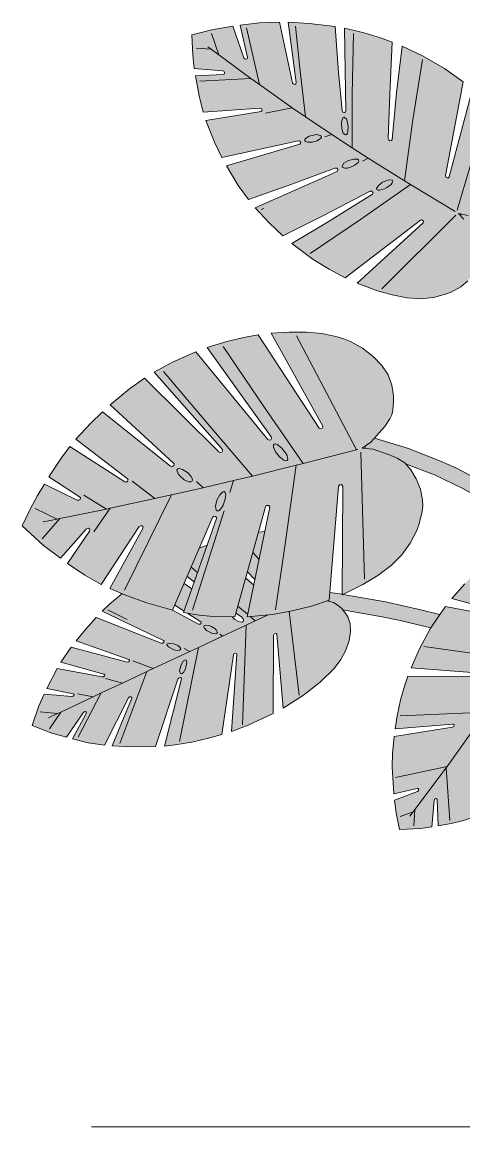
# Model space of a CAD drawing. Header units: metres. Extents: x 0 to 8.79, y -6.64 to 2.65.
# Drawn here: x -0.004 to 0.463, y 0 to 1.167 of the extents above; entities that cross this region are included whole.
import ezdxf

# ---------------------------------------------------------------- set-up
doc = ezdxf.new("R2010")
doc.units = ezdxf.units.M
for name, color, linetype, lineweight, true_color in [('VEG-HOJAS', 117, 'Continuous', 18, 0x2e5e38), ('VEG-NERVIOS', 115, 'Continuous', 9, 0x528c5c), ('VEG-TEXTO', 47, 'Continuous', 18, 0x464646)]:
    doc.layers.add(name, color=color, linetype=linetype, lineweight=lineweight, true_color=true_color)
doc.layers.add('VEG-RELLENO', color=253, linetype='Continuous', true_color=0x96c896)

# ---------------------------------------------------------------- blocks, each defined once
blk = doc.blocks.new('VEG_Monstera_ALZADO')
at = {"layer": 'VEG-RELLENO', "true_color": 0x63965c}
h = blk.add_hatch(color=83, dxfattribs=at)
h.dxf.hatch_style = 1
h.paths.add_polyline_path([(-0.4951, 1.1602), (-0.4777, 1.163), (-0.466, 1.1298), (-0.4652, 1.1286), (-0.4637, 1.1281), (-0.4625, 1.1287), (-0.4623, 1.13), (-0.4699, 1.1641), (-0.4494, 1.1666), (-0.4282, 1.1674), (-0.4147, 1.1033), (-0.4138, 1.1021), (-0.4123, 1.1016), (-0.4111, 1.1022), (-0.4109, 1.1034), (-0.4192, 1.1672), (-0.3971, 1.1658), (-0.3694, 1.1626), (-0.3659, 1.1143), (-0.3623, 1.0739), (-0.3613, 1.0722), (-0.3598, 1.0718), (-0.3586, 1.0725), (-0.3584, 1.0734), (-0.3595, 1.1609), (-0.339, 1.1561), (-0.3207, 1.1503), (-0.3093, 1.1461), (-0.3119, 1.0914), (-0.3134, 1.0443), (-0.3129, 1.0429), (-0.3116, 1.0421), (-0.3101, 1.0423), (-0.3094, 1.0433), (-0.3046, 1.0928), (-0.2989, 1.1419), (-0.2774, 1.1318), (-0.2539, 1.1182), (-0.2341, 1.1042), (-0.2531, 1.0052), (-0.2527, 1.0036), (-0.2513, 1.0028), (-0.2499, 1.003), (-0.2492, 1.0039), (-0.2243, 1.0964), (-0.2076, 1.0811), (-0.1968, 1.0695), (-0.1875, 1.0577), (-0.1804, 1.046), (-0.1777, 1.04), (-0.1754, 1.0339), (-0.1725, 1.0214), (-0.1714, 1.0095), (-0.1721, 0.9988), (-0.175, 0.9894), (-0.1801, 0.981), (-0.1832, 0.9772), (-0.1898, 0.9709), (-0.1967, 0.9664), (-0.2047, 0.9642), (-0.2132, 0.9634), (-0.229, 0.9632), (-0.2391, 0.9653), (-0.2334, 0.9591), (-0.231, 0.9557), (-0.2224, 0.9401), (-0.2192, 0.9322), (-0.2183, 0.9281), (-0.2184, 0.9201), (-0.2203, 0.9112), (-0.2238, 0.9022), (-0.2293, 0.8941), (-0.2369, 0.8877), (-0.247, 0.8822), (-0.2528, 0.8799), (-0.2655, 0.8765), (-0.279, 0.8751), (-0.2935, 0.8761), (-0.3093, 0.8791), (-0.3258, 0.8837), (-0.3463, 0.8915), (-0.2764, 0.9552), (-0.2761, 0.9569), (-0.2779, 0.9584), (-0.2795, 0.958), (-0.3588, 0.8972), (-0.3759, 0.9062), (-0.3927, 0.9166), (-0.4153, 0.9334), (-0.3757, 0.9572), (-0.3301, 0.9855), (-0.3295, 0.9873), (-0.3313, 0.9888), (-0.3327, 0.9887), (-0.382, 0.9629), (-0.4248, 0.9415), (-0.4393, 0.9553), (-0.454, 0.9712), (-0.3745, 1.0065), (-0.3672, 1.0099), (-0.3666, 1.0116), (-0.3676, 1.0129), (-0.3697, 1.0132), (-0.4152, 0.9962), (-0.4612, 0.98), (-0.4721, 0.9949), (-0.4844, 1.0154), (-0.4068, 1.0385), (-0.406, 1.0391), (-0.4058, 1.0404), (-0.4068, 1.0417), (-0.4086, 1.0421), (-0.4892, 1.0245), (-0.4969, 1.0406), (-0.5063, 1.0634), (-0.4478, 1.0729), (-0.4465, 1.0742), (-0.447, 1.0756), (-0.449, 1.0766), (-0.5091, 1.0721), (-0.5134, 1.0896), (-0.5172, 1.1106), (-0.4878, 1.1122), (-0.4866, 1.1128), (-0.4864, 1.1141), (-0.4873, 1.1154), (-0.4887, 1.1159), (-0.5184, 1.1183), (-0.52, 1.1325), (-0.5209, 1.1541)])
h.paths.add_polyline_path([(-0.3148, 0.9925), (-0.3104, 0.9958), (-0.3092, 0.9976), (-0.3087, 0.999), (-0.309, 1.0002), (-0.312, 1.0009), (-0.3143, 1.0005), (-0.3196, 0.9983), (-0.3239, 0.9949), (-0.3257, 0.9917), (-0.3254, 0.9906), (-0.3242, 0.9899), (-0.3224, 0.9898), (-0.3174, 0.9911)], flags=0)
h.paths.add_polyline_path([(-0.3541, 1.0138), (-0.3513, 1.0148), (-0.3466, 1.0176), (-0.3451, 1.0192), (-0.3445, 1.0205), (-0.3447, 1.0217), (-0.3476, 1.0228), (-0.3499, 1.0226), (-0.3555, 1.021), (-0.3602, 1.0182), (-0.3623, 1.0153), (-0.3621, 1.0142), (-0.361, 1.0134), (-0.3592, 1.0131)], flags=0)
h.paths.add_polyline_path([(-0.3965, 1.0404), (-0.3885, 1.0421), (-0.3849, 1.0445), (-0.3841, 1.0457), (-0.3842, 1.0468), (-0.3852, 1.0477), (-0.3891, 1.0485), (-0.3945, 1.0477), (-0.3992, 1.0456), (-0.4015, 1.0432), (-0.4014, 1.042), (-0.3988, 1.0406)], flags=0)
h.paths.add_polyline_path([(-0.3619, 1.0653), (-0.3629, 1.0608), (-0.3625, 1.0551), (-0.3609, 1.0502), (-0.3586, 1.0482), (-0.3575, 1.0485), (-0.356, 1.0517), (-0.3556, 1.0542), (-0.356, 1.0599), (-0.3577, 1.0648), (-0.3587, 1.0662), (-0.3599, 1.0668), (-0.361, 1.0665)], flags=0)
at = {"layer": 'VEG-RELLENO', "true_color": 0x8eb370}
h = blk.add_hatch(color=63, dxfattribs=at)
h.dxf.hatch_style = 1
h.paths.add_polyline_path([(-0.026, 0.4517), (-0.03, 0.4856), (-0.0381, 0.543), (-0.0428, 0.5704), (-0.0531, 0.6225), (-0.0588, 0.6473), (-0.0714, 0.6943), (-0.0853, 0.7378), (-0.1007, 0.7778), (-0.1089, 0.7965), (-0.1174, 0.8143), (-0.1264, 0.8312), (-0.1356, 0.8473), (-0.1452, 0.8625), (-0.1552, 0.8769), (-0.1655, 0.8904), (-0.1761, 0.903), (-0.187, 0.9147), (-0.1984, 0.9256), (-0.21, 0.9357), (-0.2269, 0.9482), (-0.2322, 0.9576), (-0.2373, 0.9632), (-0.2364, 0.9647), (-0.229, 0.9632), (-0.2206, 0.9633), (-0.2001, 0.9482), (-0.1874, 0.9373), (-0.1755, 0.9258), (-0.164, 0.9134), (-0.1529, 0.9002), (-0.1421, 0.8861), (-0.1318, 0.8712), (-0.1218, 0.8554), (-0.1123, 0.8388), (-0.1031, 0.8213), (-0.0943, 0.803), (-0.0779, 0.7641), (-0.0629, 0.7212), (-0.0494, 0.6753), (-0.0375, 0.6259), (-0.027, 0.5731), (-0.018, 0.5169), (-0.0141, 0.4875), (-0.0091, 0.4433), (-0.0081, 0.3709), (-0.0115, 0.3941), (-0.0155, 0.4143), (-0.0203, 0.4335)])
at = {"layer": 'VEG-RELLENO', "true_color": 0x669b5f}
h = blk.add_hatch(color=83, dxfattribs=at)
h.dxf.hatch_style = 1
h.paths.add_polyline_path([(-0.6894, 0.6574), (-0.6768, 0.6791), (-0.642, 0.6624), (-0.6404, 0.6622), (-0.6389, 0.6631), (-0.6385, 0.6646), (-0.6395, 0.6659), (-0.672, 0.6869), (-0.6591, 0.7066), (-0.65, 0.7188), (-0.5919, 0.6817), (-0.5902, 0.6814), (-0.5888, 0.6824), (-0.5884, 0.6839), (-0.5892, 0.6851), (-0.6434, 0.7266), (-0.628, 0.7431), (-0.6152, 0.7556), (-0.5434, 0.6982), (-0.5414, 0.6978), (-0.54, 0.6987), (-0.5397, 0.7003), (-0.5403, 0.7013), (-0.6071, 0.7631), (-0.5868, 0.78), (-0.5709, 0.7911), (-0.4923, 0.7132), (-0.491, 0.7126), (-0.4893, 0.713), (-0.4884, 0.7144), (-0.4887, 0.7159), (-0.5608, 0.7974), (-0.5415, 0.8079), (-0.5166, 0.819), (-0.4408, 0.7265), (-0.4393, 0.7257), (-0.4376, 0.7261), (-0.4367, 0.7275), (-0.4371, 0.729), (-0.5047, 0.8236), (-0.4841, 0.83), (-0.4647, 0.8345), (-0.451, 0.8369), (-0.3866, 0.7384), (-0.3849, 0.7375), (-0.3833, 0.7379), (-0.3824, 0.7393), (-0.3826, 0.7406), (-0.4373, 0.8386), (-0.4271, 0.8394), (-0.4092, 0.8399), (-0.3916, 0.8391), (-0.3751, 0.8368), (-0.3602, 0.8328), (-0.3534, 0.83), (-0.3468, 0.8266), (-0.3347, 0.8185), (-0.3244, 0.8093), (-0.3165, 0.7997), (-0.3136, 0.7948), (-0.3113, 0.7894), (-0.3086, 0.7781), (-0.308, 0.7724), (-0.308, 0.7617), (-0.3098, 0.7525), (-0.3142, 0.744), (-0.32, 0.7365), (-0.3318, 0.7235), (-0.341, 0.7171), (-0.3298, 0.716), (-0.313, 0.7104), (-0.304, 0.7068), (-0.2958, 0.7016), (-0.2895, 0.6943), (-0.2839, 0.6849), (-0.2814, 0.6796), (-0.2779, 0.6682), (-0.2771, 0.6623), (-0.277, 0.6564), (-0.279, 0.6438), (-0.2834, 0.6303), (-0.2901, 0.6168), (-0.299, 0.6044), (-0.3105, 0.5931), (-0.3245, 0.5826), (-0.3402, 0.573), (-0.3623, 0.5622), (-0.3615, 0.6767), (-0.3625, 0.6785), (-0.3651, 0.6783), (-0.366, 0.6767), (-0.3759, 0.5567), (-0.3946, 0.5504), (-0.415, 0.5452), (-0.4359, 0.5415), (-0.4626, 0.5391), (-0.4387, 0.6547), (-0.4397, 0.6567), (-0.4423, 0.6565), (-0.4432, 0.6552), (-0.4757, 0.5388), (-0.4796, 0.5387), (-0.502, 0.5397), (-0.5131, 0.5407), (-0.5298, 0.5434), (-0.495, 0.6428), (-0.4949, 0.6439), (-0.4959, 0.6451), (-0.4976, 0.6454), (-0.4993, 0.6439), (-0.5415, 0.5459), (-0.5685, 0.5536), (-0.5899, 0.5614), (-0.6075, 0.5688), (-0.5726, 0.6323), (-0.5723, 0.6337), (-0.5733, 0.635), (-0.575, 0.6352), (-0.5765, 0.6343), (-0.6169, 0.5733), (-0.6342, 0.5831), (-0.6523, 0.5954), (-0.629, 0.6294), (-0.6289, 0.6317), (-0.6304, 0.6325), (-0.6327, 0.6316), (-0.6598, 0.6009), (-0.6776, 0.6143), (-0.7003, 0.6351)])
h.paths.add_polyline_path([(-0.4879, 0.6569), (-0.4865, 0.66), (-0.4851, 0.6662), (-0.4851, 0.6687), (-0.4856, 0.6705), (-0.4867, 0.6713), (-0.4881, 0.6711), (-0.4897, 0.67), (-0.4914, 0.668), (-0.4944, 0.6622), (-0.4959, 0.6559), (-0.4954, 0.6517), (-0.4943, 0.6509), (-0.4929, 0.651), (-0.4913, 0.6522)], flags=0)
h.paths.add_polyline_path([(-0.4339, 0.716), (-0.4306, 0.7104), (-0.4283, 0.7079), (-0.4237, 0.7044), (-0.4218, 0.7038), (-0.4204, 0.7041), (-0.4197, 0.7052), (-0.4204, 0.7095), (-0.4238, 0.715), (-0.4284, 0.7197), (-0.4326, 0.7217), (-0.434, 0.7214), (-0.4347, 0.7203), (-0.4347, 0.7184)], flags=0)
h.paths.add_polyline_path([(-0.5365, 0.6921), (-0.5337, 0.6879), (-0.5289, 0.6839), (-0.524, 0.6817), (-0.5221, 0.6816), (-0.5208, 0.6821), (-0.5203, 0.6833), (-0.5217, 0.6871), (-0.5234, 0.6893), (-0.5282, 0.6933), (-0.5331, 0.6955), (-0.535, 0.6956), (-0.5362, 0.695), (-0.5368, 0.6938)], flags=0)
at = {"layer": 'VEG-RELLENO', "true_color": 0x8eb370}
h = blk.add_hatch(color=63, dxfattribs=at)
h.dxf.hatch_style = 1
h.paths.add_polyline_path([(-0.0397, 0.4163), (-0.0501, 0.4514), (-0.056, 0.4681), (-0.0651, 0.4903), (-0.064, 0.4945), (-0.0574, 0.4835), (-0.0503, 0.4694), (-0.0439, 0.4542), (-0.0383, 0.4378), (-0.0333, 0.4201), (-0.0291, 0.4013), (-0.0257, 0.3813), (-0.0236, 0.366), (-0.029, 0.366), (-0.0353, 0.398)])
h.paths.add_polyline_path([(-0.1093, 0.5676), (-0.1216, 0.5835), (-0.1321, 0.5956), (-0.1431, 0.6072), (-0.1545, 0.6183), (-0.1665, 0.6289), (-0.179, 0.639), (-0.192, 0.6486), (-0.2055, 0.6577), (-0.234, 0.6743), (-0.249, 0.6819), (-0.2646, 0.689), (-0.2951, 0.7008), (-0.2997, 0.7044), (-0.3085, 0.7088), (-0.3274, 0.7154), (-0.3319, 0.7164), (-0.3373, 0.7167), (-0.338, 0.7192), (-0.3318, 0.7235), (-0.3278, 0.7277), (-0.2922, 0.7168), (-0.2584, 0.7037), (-0.242, 0.6963), (-0.2115, 0.6801), (-0.1967, 0.671), (-0.1826, 0.6616), (-0.169, 0.6515), (-0.156, 0.641), (-0.1435, 0.6299), (-0.1315, 0.6183), (-0.1201, 0.6062), (-0.1092, 0.5936), (-0.099, 0.5807), (-0.0895, 0.5675), (-0.0994, 0.5694), (-0.1028, 0.5693)])
at = {"layer": 'VEG-RELLENO', "true_color": 0x5f9058}
h = blk.add_hatch(color=83, dxfattribs=at)
h.dxf.hatch_style = 1
h.paths.add_polyline_path([(-0.6825, 0.445), (-0.6771, 0.4571), (-0.6479, 0.4547), (-0.6465, 0.455), (-0.6455, 0.4559), (-0.6454, 0.457), (-0.6463, 0.4576), (-0.6742, 0.4634), (-0.6634, 0.4844), (-0.6156, 0.4755), (-0.6142, 0.4757), (-0.6131, 0.4766), (-0.613, 0.4777), (-0.6138, 0.4783), (-0.6594, 0.4911), (-0.6483, 0.5069), (-0.5894, 0.4911), (-0.588, 0.4913), (-0.587, 0.4922), (-0.5869, 0.4933), (-0.5876, 0.4939), (-0.6431, 0.5136), (-0.6333, 0.5256), (-0.6222, 0.5381), (-0.5533, 0.5112), (-0.5515, 0.5113), (-0.5504, 0.5122), (-0.5503, 0.5133), (-0.5509, 0.5139), (-0.6156, 0.5448), (-0.6083, 0.5519), (-0.5948, 0.5634), (-0.5685, 0.5536), (-0.5415, 0.5459), (-0.5135, 0.5309), (-0.5121, 0.5312), (-0.5111, 0.5321), (-0.5113, 0.5336), (-0.5252, 0.5425), (-0.502, 0.5397), (-0.4783, 0.5388), (-0.4735, 0.5349), (-0.4695, 0.5334), (-0.4679, 0.5334), (-0.4668, 0.5339), (-0.4663, 0.5348), (-0.4673, 0.5375), (-0.4704, 0.5405), (-0.4745, 0.5427), (-0.464, 0.5797), (-0.4556, 0.5723), (-0.4626, 0.5391), (-0.4359, 0.5415), (-0.415, 0.5452), (-0.3946, 0.5504), (-0.3778, 0.556), (-0.3712, 0.5541), (-0.3683, 0.5525), (-0.363, 0.548), (-0.3581, 0.5421), (-0.3561, 0.5388), (-0.3535, 0.5314), (-0.3532, 0.5233), (-0.3549, 0.514), (-0.3564, 0.509), (-0.3607, 0.4988), (-0.3669, 0.4889), (-0.3751, 0.4794), (-0.391, 0.4651), (-0.4095, 0.4518), (-0.4246, 0.4424), (-0.431, 0.5205), (-0.432, 0.5215), (-0.4341, 0.5209), (-0.4347, 0.5196), (-0.4349, 0.4368), (-0.4533, 0.4278), (-0.4789, 0.4179), (-0.4734, 0.4994), (-0.4744, 0.5005), (-0.4765, 0.4999), (-0.4771, 0.4988), (-0.4892, 0.4146), (-0.5033, 0.4106), (-0.5299, 0.4049), (-0.5499, 0.4024), (-0.532, 0.4733), (-0.532, 0.474), (-0.533, 0.4747), (-0.5344, 0.4744), (-0.5356, 0.4732), (-0.5592, 0.4018), (-0.584, 0.4015), (-0.605, 0.4025), (-0.5845, 0.4529), (-0.5845, 0.4539), (-0.5854, 0.4545), (-0.5868, 0.4543), (-0.5879, 0.4533), (-0.6131, 0.4032), (-0.6304, 0.4059), (-0.6469, 0.4099), (-0.6327, 0.437), (-0.6326, 0.4381), (-0.6335, 0.4388), (-0.6349, 0.4385), (-0.6359, 0.4376), (-0.6535, 0.4117), (-0.6688, 0.4161), (-0.6897, 0.4241)])
h.paths.add_polyline_path([(-0.5267, 0.4863), (-0.5261, 0.4906), (-0.5263, 0.4923), (-0.5269, 0.4933), (-0.5278, 0.4936), (-0.5301, 0.4921), (-0.5324, 0.4884), (-0.5338, 0.4838), (-0.5339, 0.4817), (-0.5331, 0.479), (-0.5322, 0.4787), (-0.5298, 0.4802)], flags=0)
h.paths.add_polyline_path([(-0.507, 0.526), (-0.5036, 0.5233), (-0.4992, 0.5214), (-0.4955, 0.5211), (-0.4945, 0.5216), (-0.494, 0.5225), (-0.4953, 0.5251), (-0.4968, 0.5265), (-0.5031, 0.5297), (-0.5051, 0.5301), (-0.5078, 0.5295), (-0.5082, 0.5286)], flags=0)
h.paths.add_polyline_path([(-0.5469, 0.5083), (-0.5442, 0.5059), (-0.5377, 0.5035), (-0.534, 0.5037), (-0.533, 0.5043), (-0.5327, 0.5052), (-0.5342, 0.5075), (-0.5358, 0.5087), (-0.5401, 0.5105), (-0.5423, 0.511), (-0.546, 0.5109), (-0.547, 0.5103), (-0.5473, 0.5094)], flags=0)
h.paths.add_polyline_path([(-0.5295, 0.5452), (-0.539, 0.5513), (-0.5291, 0.5741), (-0.5208, 0.5686)])
h.paths.add_polyline_path([(-0.5183, 0.5756), (-0.5258, 0.5816), (-0.5131, 0.6114), (-0.5047, 0.6146)])
h.paths.add_polyline_path([(-0.4543, 0.5783), (-0.4621, 0.5865), (-0.4504, 0.6285), (-0.4438, 0.6291)])
at = {"layer": 'VEG-RELLENO', "true_color": 0x73ac6b}
h = blk.add_hatch(color=73, dxfattribs=at)
h.dxf.hatch_style = 1
h.paths.add_polyline_path([(-0.3016, 0.3141), (-0.3057, 0.3355), (-0.3069, 0.3453), (-0.2826, 0.3545), (-0.2816, 0.3553), (-0.2812, 0.3565), (-0.2817, 0.3575), (-0.2828, 0.3577), (-0.3075, 0.3519), (-0.3094, 0.3804), (-0.309, 0.3944), (-0.3072, 0.4126), (-0.2454, 0.4223), (-0.2441, 0.4231), (-0.2437, 0.4244), (-0.2442, 0.4254), (-0.2451, 0.4256), (-0.3061, 0.4207), (-0.3039, 0.4345), (-0.3004, 0.4511), (-0.2959, 0.4669), (-0.2926, 0.4763), (-0.2121, 0.4759), (-0.211, 0.4763), (-0.2102, 0.4774), (-0.2103, 0.4786), (-0.2112, 0.4792), (-0.2892, 0.4851), (-0.2803, 0.5052), (-0.269, 0.5262), (-0.2605, 0.5394), (-0.253, 0.5498), (-0.1724, 0.5345), (-0.1711, 0.5349), (-0.1703, 0.536), (-0.1705, 0.5372), (-0.1712, 0.5378), (-0.2464, 0.5582), (-0.2325, 0.574), (-0.2226, 0.5836), (-0.2124, 0.5922), (-0.2023, 0.5993), (-0.1973, 0.6021), (-0.1923, 0.6044), (-0.182, 0.6077), (-0.1718, 0.6094), (-0.1625, 0.6095), (-0.1545, 0.608), (-0.1475, 0.6045), (-0.1414, 0.5995), (-0.1348, 0.5911), (-0.1325, 0.5848), (-0.1319, 0.5777), (-0.1325, 0.5608), (-0.1348, 0.5524), (-0.1264, 0.559), (-0.113, 0.566), (-0.1062, 0.5686), (-0.1028, 0.5693), (-0.096, 0.569), (-0.0886, 0.5672), (-0.0812, 0.564), (-0.0746, 0.5591), (-0.0695, 0.5525), (-0.0653, 0.5438), (-0.0636, 0.5389), (-0.0612, 0.5281), (-0.0605, 0.5166), (-0.0619, 0.5043), (-0.0649, 0.491), (-0.0694, 0.4773), (-0.0761, 0.461), (-0.1273, 0.5211), (-0.1287, 0.5215), (-0.13, 0.52), (-0.1298, 0.5186), (-0.0812, 0.4506), (-0.0897, 0.4354), (-0.1039, 0.4145), (-0.1145, 0.4015), (-0.1263, 0.3887), (-0.1373, 0.3781), (-0.1706, 0.4523), (-0.1721, 0.4529), (-0.1732, 0.4521), (-0.1735, 0.4503), (-0.1448, 0.3716), (-0.1526, 0.3652), (-0.1667, 0.3552), (-0.182, 0.3461), (-0.2016, 0.3363), (-0.2142, 0.3959), (-0.2146, 0.3967), (-0.2157, 0.3969), (-0.2168, 0.3961), (-0.2172, 0.3948), (-0.2092, 0.3329), (-0.2203, 0.3283), (-0.234, 0.3238), (-0.2471, 0.3206), (-0.2606, 0.3181), (-0.2618, 0.3458), (-0.2623, 0.3468), (-0.2634, 0.347), (-0.2645, 0.3462), (-0.2649, 0.345), (-0.2673, 0.317), (-0.2794, 0.3153)])
at = {"layer": 'VEG-RELLENO', "true_color": 0x8eb370}
h = blk.add_hatch(color=63, dxfattribs=at)
h.dxf.hatch_style = 1
h.paths.add_polyline_path([(-0.0512, 0.3889), (-0.0633, 0.408), (-0.0703, 0.4171), (-0.0778, 0.4259), (-0.0887, 0.4371), (-0.0812, 0.4506), (-0.0842, 0.4548), (-0.0745, 0.4457), (-0.058, 0.4273), (-0.0505, 0.4175), (-0.0434, 0.407), (-0.0335, 0.3895), (-0.029, 0.366), (-0.0405, 0.366), (-0.0461, 0.379)])
h.paths.add_polyline_path([(-0.2829, 0.531), (-0.3197, 0.5391), (-0.3616, 0.5465), (-0.3683, 0.5525), (-0.3712, 0.5541), (-0.3778, 0.556), (-0.3759, 0.5567), (-0.3751, 0.5647), (-0.3623, 0.5628), (-0.3623, 0.5622), (-0.3612, 0.5627), (-0.3565, 0.562), (-0.3165, 0.5548), (-0.2791, 0.5465), (-0.2591, 0.5413), (-0.2683, 0.5272)])
at = {"layer": 'VEG-HOJAS'}
for points in [[(-0.229, 0.9632), (-0.2391, 0.9653), (-0.2334, 0.9591)], [(-0.2293, 0.8941), (-0.2369, 0.8877), (-0.247, 0.8822), (-0.2528, 0.8799), (-0.2655, 0.8765), (-0.279, 0.8751), (-0.2935, 0.8761), (-0.3093, 0.8791), (-0.3258, 0.8837), (-0.3463, 0.8915), (-0.2764, 0.9552), (-0.2761, 0.9569), (-0.2779, 0.9584), (-0.2795, 0.958), (-0.3588, 0.8972), (-0.3759, 0.9062), (-0.3927, 0.9166), (-0.4153, 0.9334), (-0.3757, 0.9572), (-0.3301, 0.9855), (-0.3295, 0.9873), (-0.3313, 0.9888), (-0.3327, 0.9887), (-0.382, 0.9629), (-0.4248, 0.9415), (-0.4393, 0.9553), (-0.454, 0.9712), (-0.3745, 1.0065), (-0.3672, 1.0099), (-0.3666, 1.0116), (-0.3676, 1.0129), (-0.3697, 1.0132), (-0.4152, 0.9962), (-0.4612, 0.98), (-0.4721, 0.9949), (-0.4844, 1.0154), (-0.4068, 1.0385), (-0.406, 1.0391), (-0.4058, 1.0404), (-0.4068, 1.0417), (-0.4086, 1.0421), (-0.4892, 1.0245), (-0.4969, 1.0406), (-0.5063, 1.0634), (-0.4478, 1.0729), (-0.4465, 1.0742), (-0.447, 1.0756), (-0.449, 1.0766), (-0.5091, 1.0721), (-0.5134, 1.0896), (-0.5172, 1.1106), (-0.4878, 1.1122), (-0.4866, 1.1128), (-0.4864, 1.1141), (-0.4873, 1.1154), (-0.4887, 1.1159), (-0.5184, 1.1183), (-0.52, 1.1325), (-0.5209, 1.1541), (-0.4998, 1.1593), (-0.4777, 1.163), (-0.466, 1.1298), (-0.4652, 1.1286), (-0.4637, 1.1281), (-0.4625, 1.1287), (-0.4623, 1.13), (-0.4699, 1.1641), (-0.4494, 1.1666), (-0.4282, 1.1674), (-0.4147, 1.1033), (-0.4138, 1.1021), (-0.4123, 1.1016), (-0.4111, 1.1022), (-0.4109, 1.1034), (-0.4192, 1.1672), (-0.3971, 1.1658), (-0.3694, 1.1626), (-0.3659, 1.1143), (-0.3623, 1.0739), (-0.3613, 1.0722), (-0.3598, 1.0718), (-0.3586, 1.0725), (-0.3584, 1.0734), (-0.3595, 1.1609), (-0.339, 1.1561), (-0.3207, 1.1503), (-0.3093, 1.1461), (-0.3119, 1.0914), (-0.3134, 1.0443), (-0.3129, 1.0429), (-0.3116, 1.0421), (-0.3101, 1.0423), (-0.3094, 1.0433), (-0.3046, 1.0928), (-0.2989, 1.1419), (-0.2774, 1.1318), (-0.2539, 1.1182), (-0.2341, 1.1042), (-0.2531, 1.0052), (-0.2527, 1.0036), (-0.2513, 1.0028), (-0.2499, 1.003), (-0.2492, 1.0039), (-0.2243, 1.0964)], [(-0.2373, 0.9632), (-0.2364, 0.9647)], [(-0.3278, 0.7277), (-0.2919, 0.7167), (-0.2581, 0.7036), (-0.242, 0.6963), (-0.2264, 0.6884), (-0.2113, 0.68), (-0.1967, 0.671), (-0.1826, 0.6616), (-0.169, 0.6515), (-0.156, 0.641), (-0.1435, 0.6299), (-0.1315, 0.6183), (-0.1201, 0.6062), (-0.1092, 0.5936), (-0.099, 0.5807), (-0.0895, 0.5675)], [(-0.3373, 0.7167), (-0.338, 0.7192)], [(-0.1093, 0.5676), (-0.1216, 0.5835), (-0.1321, 0.5956), (-0.1431, 0.6072), (-0.1545, 0.6183), (-0.1665, 0.6289), (-0.179, 0.639), (-0.192, 0.6486), (-0.2195, 0.6662), (-0.234, 0.6743), (-0.2646, 0.689), (-0.2951, 0.7008)], [(-0.4504, 0.6285), (-0.4438, 0.6291)], [(-0.5131, 0.6114), (-0.5047, 0.6146)], [(-0.2112, 0.4792), (-0.2892, 0.4851), (-0.2803, 0.5052), (-0.269, 0.5262), (-0.2605, 0.5394), (-0.253, 0.5498), (-0.1724, 0.5345)], [(-0.1712, 0.5378), (-0.2464, 0.5582), (-0.2325, 0.574)], [(-0.2203, 0.3283), (-0.234, 0.3238), (-0.2471, 0.3206), (-0.2606, 0.3181), (-0.2618, 0.3458), (-0.2623, 0.3468), (-0.2634, 0.347), (-0.2645, 0.3462), (-0.2649, 0.345), (-0.2673, 0.317), (-0.2794, 0.3153), (-0.3016, 0.3141), (-0.3023, 0.3178), (-0.3051, 0.3317), (-0.3069, 0.3453), (-0.2826, 0.3545), (-0.2816, 0.3553), (-0.2812, 0.3565), (-0.2817, 0.3575), (-0.2828, 0.3577), (-0.3075, 0.3519), (-0.3094, 0.3804), (-0.309, 0.3944), (-0.3072, 0.4126), (-0.2454, 0.4223), (-0.2441, 0.4231), (-0.2437, 0.4244), (-0.2442, 0.4254), (-0.2451, 0.4256), (-0.3061, 0.4207), (-0.3039, 0.4345), (-0.3004, 0.4511), (-0.2959, 0.4669), (-0.2926, 0.4763), (-0.2121, 0.4759)], [(-0.4543, 0.5783), (-0.4621, 0.5865)], [(-0.5291, 0.5741), (-0.5208, 0.5686)], [(-0.5183, 0.5756), (-0.5258, 0.5816)], [(-0.464, 0.5797), (-0.4556, 0.5723)], [(-0.3778, 0.556), (-0.3712, 0.5541), (-0.3683, 0.5525), (-0.363, 0.548), (-0.3581, 0.5421), (-0.3561, 0.5388), (-0.3535, 0.5314), (-0.3532, 0.5233), (-0.3549, 0.514), (-0.3583, 0.5039), (-0.3636, 0.4938), (-0.3707, 0.4842), (-0.3853, 0.4698), (-0.4031, 0.4561), (-0.4246, 0.4424), (-0.431, 0.5205), (-0.432, 0.5215), (-0.4341, 0.5209), (-0.4347, 0.5196), (-0.4349, 0.4368), (-0.4613, 0.4244), (-0.4789, 0.4179), (-0.4734, 0.4994), (-0.4739, 0.5003), (-0.4751, 0.5005), (-0.4765, 0.4999), (-0.4771, 0.4988), (-0.4892, 0.4146), (-0.5033, 0.4106), (-0.521, 0.4065), (-0.5387, 0.4036), (-0.5499, 0.4024), (-0.532, 0.4733), (-0.532, 0.474), (-0.533, 0.4747), (-0.5344, 0.4744), (-0.5356, 0.4732), (-0.5592, 0.4018), (-0.584, 0.4015), (-0.605, 0.4025), (-0.5845, 0.4529), (-0.5845, 0.4539), (-0.5854, 0.4545), (-0.5868, 0.4543), (-0.5879, 0.4533), (-0.6131, 0.4032), (-0.6304, 0.4059), (-0.6469, 0.4099), (-0.6327, 0.437), (-0.6326, 0.4381), (-0.6335, 0.4388), (-0.6349, 0.4385), (-0.6359, 0.4376), (-0.6535, 0.4117), (-0.6688, 0.4161), (-0.6897, 0.4241), (-0.6825, 0.445), (-0.6771, 0.4571), (-0.6479, 0.4547), (-0.6465, 0.455), (-0.6455, 0.4559), (-0.6454, 0.457), (-0.6463, 0.4576), (-0.6742, 0.4634), (-0.6634, 0.4844), (-0.6156, 0.4755), (-0.6142, 0.4757), (-0.6131, 0.4766), (-0.613, 0.4777), (-0.6138, 0.4783), (-0.6594, 0.4911), (-0.6483, 0.5069), (-0.5894, 0.4911), (-0.588, 0.4913), (-0.587, 0.4922), (-0.5869, 0.4933), (-0.5876, 0.4939), (-0.6431, 0.5136), (-0.6333, 0.5256), (-0.6222, 0.5381), (-0.5533, 0.5112), (-0.5515, 0.5113), (-0.5504, 0.5122), (-0.5503, 0.5133), (-0.5509, 0.5139), (-0.6156, 0.5448), (-0.6083, 0.5519), (-0.5948, 0.5634)], [(-0.3751, 0.5647), (-0.3623, 0.5628)], [(-0.3612, 0.5627), (-0.3165, 0.5548), (-0.2791, 0.5465), (-0.2591, 0.5413)], [(-0.5292, 0.545), (-0.539, 0.5513)], [(-0.5415, 0.5459), (-0.514, 0.5311), (-0.5121, 0.5312), (-0.5111, 0.5321), (-0.5113, 0.5336), (-0.5252, 0.5425)], [(-0.4783, 0.5388), (-0.4755, 0.5361), (-0.4715, 0.5339), (-0.4679, 0.5334), (-0.4668, 0.5339), (-0.4665, 0.536), (-0.4686, 0.539), (-0.4745, 0.5427)], [(-0.2683, 0.5272), (-0.301, 0.5352), (-0.3197, 0.5391), (-0.3616, 0.5465)]]:
    blk.add_lwpolyline(points, dxfattribs=at)
for points in [[(-0.361, 1.0665), (-0.3626, 1.0633), (-0.3629, 1.0608), (-0.3625, 1.0551), (-0.3609, 1.0502), (-0.3586, 1.0482), (-0.3575, 1.0485), (-0.3566, 1.0497), (-0.356, 1.0517), (-0.3557, 1.057), (-0.3567, 1.0626), (-0.3577, 1.0648), (-0.3599, 1.0668)], [(-0.3988, 1.0406), (-0.3938, 1.0406), (-0.3885, 1.0421), (-0.3849, 1.0445), (-0.3841, 1.0457), (-0.3842, 1.0468), (-0.3852, 1.0477), (-0.3891, 1.0485), (-0.3971, 1.0468), (-0.4008, 1.0444), (-0.4015, 1.0432), (-0.4014, 1.042), (-0.4005, 1.0412)], [(-0.3568, 1.0132), (-0.3541, 1.0138), (-0.3487, 1.0162), (-0.3451, 1.0192), (-0.3445, 1.0205), (-0.3447, 1.0217), (-0.3457, 1.0224), (-0.3499, 1.0226), (-0.3555, 1.021), (-0.3602, 1.0182), (-0.3623, 1.0153), (-0.3621, 1.0142), (-0.3592, 1.0131)], [(-0.3174, 0.9911), (-0.3148, 0.9925), (-0.3104, 0.9958), (-0.3092, 0.9976), (-0.3087, 0.999), (-0.309, 1.0002), (-0.312, 1.0009), (-0.3143, 1.0005), (-0.3196, 0.9983), (-0.3239, 0.9949), (-0.3257, 0.9917), (-0.3254, 0.9906), (-0.3242, 0.9899), (-0.3224, 0.9898)], [(-0.6917, 0.6529), (-0.684, 0.6673), (-0.6768, 0.6791), (-0.642, 0.6624), (-0.6404, 0.6622), (-0.6389, 0.6631), (-0.6385, 0.6646), (-0.6395, 0.6659), (-0.672, 0.6869), (-0.6591, 0.7066), (-0.65, 0.7188), (-0.5919, 0.6817), (-0.5902, 0.6814), (-0.5888, 0.6824), (-0.5884, 0.6839), (-0.5892, 0.6851), (-0.6434, 0.7266), (-0.628, 0.7431), (-0.6152, 0.7556), (-0.5434, 0.6982), (-0.5414, 0.6978), (-0.54, 0.6987), (-0.5397, 0.7003), (-0.5403, 0.7013), (-0.6071, 0.7631), (-0.5868, 0.78), (-0.5709, 0.7911), (-0.4923, 0.7132), (-0.491, 0.7126), (-0.4893, 0.713), (-0.4884, 0.7144), (-0.4887, 0.7159), (-0.5608, 0.7974), (-0.5415, 0.8079), (-0.5166, 0.819), (-0.4408, 0.7265), (-0.4393, 0.7257), (-0.4376, 0.7261), (-0.4367, 0.7275), (-0.4371, 0.729), (-0.5047, 0.8236), (-0.4841, 0.83), (-0.4647, 0.8345), (-0.451, 0.8369), (-0.3866, 0.7384), (-0.3849, 0.7375), (-0.3833, 0.7379), (-0.3824, 0.7393), (-0.3826, 0.7406), (-0.4373, 0.8386), (-0.4181, 0.8398), (-0.4003, 0.8397), (-0.3832, 0.8382), (-0.3674, 0.835), (-0.3602, 0.8328), (-0.3534, 0.83), (-0.3406, 0.8228), (-0.3293, 0.814), (-0.3201, 0.8045), (-0.3136, 0.7948), (-0.3097, 0.7838), (-0.308, 0.7724), (-0.3078, 0.7669), (-0.3086, 0.7569), (-0.3098, 0.7525), (-0.3117, 0.7481), (-0.317, 0.7401), (-0.3318, 0.7235), (-0.341, 0.7171), (-0.3298, 0.716), (-0.313, 0.7104), (-0.304, 0.7068), (-0.2958, 0.7016), (-0.2895, 0.6943), (-0.2839, 0.6849), (-0.2794, 0.674), (-0.2771, 0.6623), (-0.277, 0.6564), (-0.2777, 0.6503), (-0.2809, 0.6371), (-0.2834, 0.6303), (-0.2901, 0.6168), (-0.299, 0.6044), (-0.3105, 0.5931), (-0.3245, 0.5826), (-0.3402, 0.573), (-0.3623, 0.5622), (-0.3615, 0.6767), (-0.3625, 0.6785), (-0.3651, 0.6783), (-0.366, 0.6767), (-0.3759, 0.5567), (-0.3946, 0.5504), (-0.415, 0.5452), (-0.4359, 0.5415), (-0.4626, 0.5391), (-0.4387, 0.6547), (-0.4397, 0.6567), (-0.4423, 0.6565), (-0.4432, 0.6552), (-0.4757, 0.5388), (-0.502, 0.5397), (-0.5131, 0.5407), (-0.5298, 0.5434), (-0.495, 0.6428), (-0.4949, 0.6439), (-0.4959, 0.6451), (-0.4976, 0.6454), (-0.4993, 0.6439), (-0.5415, 0.5459), (-0.5685, 0.5536), (-0.5899, 0.5614), (-0.6075, 0.5688), (-0.5726, 0.6323), (-0.5723, 0.6337), (-0.5733, 0.635), (-0.575, 0.6352), (-0.5765, 0.6343), (-0.6169, 0.5733), (-0.6342, 0.5831), (-0.6523, 0.5954), (-0.629, 0.6294), (-0.6289, 0.6317), (-0.6304, 0.6325), (-0.6327, 0.6316), (-0.6598, 0.6009), (-0.6776, 0.6143), (-0.7003, 0.6351)], [(-0.4347, 0.7184), (-0.4325, 0.7132), (-0.4283, 0.7079), (-0.4237, 0.7044), (-0.4218, 0.7038), (-0.4204, 0.7041), (-0.4197, 0.7052), (-0.4204, 0.7095), (-0.4219, 0.7123), (-0.4261, 0.7176), (-0.4307, 0.7211), (-0.4326, 0.7217), (-0.434, 0.7214), (-0.4347, 0.7203)], [(-0.5368, 0.6938), (-0.5354, 0.6901), (-0.5337, 0.6879), (-0.5289, 0.6839), (-0.524, 0.6817), (-0.5221, 0.6816), (-0.5208, 0.6821), (-0.5203, 0.6833), (-0.5206, 0.685), (-0.5217, 0.6871), (-0.5257, 0.6914), (-0.5307, 0.6947), (-0.5331, 0.6955), (-0.535, 0.6956), (-0.5362, 0.695)], [(-0.4896, 0.6542), (-0.4879, 0.6569), (-0.4856, 0.6632), (-0.4851, 0.6687), (-0.4856, 0.6705), (-0.4867, 0.6713), (-0.4881, 0.6711), (-0.4914, 0.668), (-0.4944, 0.6622), (-0.4959, 0.6559), (-0.4954, 0.6517), (-0.4943, 0.6509), (-0.4929, 0.651), (-0.4913, 0.6522)], [(-0.508, 0.5274), (-0.5055, 0.5246), (-0.4992, 0.5214), (-0.4955, 0.5211), (-0.4945, 0.5216), (-0.494, 0.5225), (-0.4953, 0.5251), (-0.4968, 0.5265), (-0.5009, 0.529), (-0.5031, 0.5297), (-0.5067, 0.53), (-0.5078, 0.5295), (-0.5082, 0.5286)], [(-0.5473, 0.5094), (-0.5458, 0.5071), (-0.5399, 0.504), (-0.5356, 0.5034), (-0.534, 0.5037), (-0.533, 0.5043), (-0.5327, 0.5052), (-0.5342, 0.5075), (-0.5358, 0.5087), (-0.5401, 0.5105), (-0.5444, 0.5112), (-0.546, 0.5109), (-0.547, 0.5103)], [(-0.5276, 0.484), (-0.5261, 0.4906), (-0.5269, 0.4933), (-0.5278, 0.4936), (-0.5301, 0.4921), (-0.5324, 0.4884), (-0.5338, 0.4838), (-0.5339, 0.4817), (-0.5331, 0.479), (-0.5322, 0.4787), (-0.5311, 0.4791), (-0.5298, 0.4802)]]:
    blk.add_lwpolyline(points, close=True, dxfattribs=at)
at = {"layer": 'VEG-NERVIOS'}
for points in [[(-0.4495, 1.1013), (-0.4632, 1.1612)], [(-0.4009, 1.0674), (-0.4066, 1.1154), (-0.4114, 1.1632)], [(-0.4925, 1.1327), (-0.5001, 1.1552)], [(-0.3516, 1.0345), (-0.3515, 1.0911), (-0.3501, 1.1554)], [(-0.5006, 1.1387), (-0.5165, 1.1398)], [(-0.5006, 1.1387), (-0.5042, 1.1414)], [(-0.4925, 1.1327), (-0.5006, 1.1387)], [(-0.4587, 1.1079), (-0.4925, 1.1327)], [(-0.2964, 0.9996), (-0.2874, 1.064), (-0.2772, 1.1279)], [(-0.4587, 1.1079), (-0.5124, 1.1051)], [(-0.4495, 1.1013), (-0.4587, 1.1079)], [(-0.4148, 1.0769), (-0.4495, 1.1013)], [(-0.4148, 1.0769), (-0.4432, 1.0712)], [(-0.4009, 1.0674), (-0.4148, 1.0769)], [(-0.2406, 0.9688), (-0.2086, 1.0773)], [(-0.373, 1.0486), (-0.4009, 1.0674)], [(-0.373, 1.0486), (-0.3803, 1.0461)], [(-0.3516, 1.0345), (-0.373, 1.0486)], [(-0.3345, 1.0235), (-0.3516, 1.0345)], [(-0.3345, 1.0235), (-0.3405, 1.0205)], [(-0.2964, 0.9996), (-0.3345, 1.0235)], [(-0.29, 0.9957), (-0.3426, 0.9589), (-0.3959, 0.9229)], [(-0.29, 0.9957), (-0.2964, 0.9996)], [(-0.2427, 0.9674), (-0.29, 0.9957)], [(-0.4449, 0.9706), (-0.4477, 0.9693)], [(-0.2421, 0.9635), (-0.3201, 0.8856)], [(-0.347, 0.7155), (-0.4104, 0.8358)], [(-0.4035, 0.7009), (-0.4436, 0.759), (-0.488, 0.8246)], [(-0.4567, 0.6877), (-0.5042, 0.7428), (-0.5509, 0.7982)], [(-0.347, 0.7155), (-0.4035, 0.7009)], [(-0.3454, 0.7159), (-0.347, 0.7155)], [(-0.3425, 0.7131), (-0.3384, 0.5788)], [(-0.4035, 0.7009), (-0.4107, 0.6991)], [(-0.4107, 0.6991), (-0.4567, 0.6877)], [(-0.4107, 0.6991), (-0.4219, 0.6181), (-0.4326, 0.5462)], [(-0.5601, 0.6639), (-0.5841, 0.6822)], [(-0.5089, 0.6754), (-0.5161, 0.6821)], [(-0.4771, 0.6829), (-0.5089, 0.6754)], [(-0.4771, 0.6829), (-0.4808, 0.6705)], [(-0.4567, 0.6877), (-0.4771, 0.6829)], [(-0.6113, 0.6529), (-0.635, 0.6676)], [(-0.5425, 0.6678), (-0.5922, 0.567)], [(-0.5425, 0.6678), (-0.5601, 0.6639)], [(-0.5089, 0.6754), (-0.5425, 0.6678)], [(-0.6073, 0.6538), (-0.6244, 0.6288)], [(-0.6073, 0.6538), (-0.6113, 0.6529)], [(-0.5601, 0.6639), (-0.6073, 0.6538)], [(-0.6634, 0.6423), (-0.6864, 0.6536)], [(-0.6605, 0.6429), (-0.6792, 0.6215)], [(-0.6634, 0.6423), (-0.6779, 0.6394)], [(-0.6605, 0.6429), (-0.6634, 0.6423)], [(-0.6113, 0.6529), (-0.6605, 0.6429)], [(-0.4868, 0.6508), (-0.5202, 0.5459)], [(-0.4499, 0.5996), (-0.4564, 0.607)], [(-0.5148, 0.5856), (-0.5216, 0.5913)], [(-0.4621, 0.5417), (-0.4724, 0.5503)], [(-0.5892, 0.536), (-0.6099, 0.5465)], [(-0.4539, 0.5349), (-0.4592, 0.5393)], [(-0.4409, 0.5409), (-0.4539, 0.5349)], [(-0.4183, 0.5445), (-0.4076, 0.4563)], [(-0.4637, 0.5302), (-0.4885, 0.5186)], [(-0.4637, 0.5302), (-0.4673, 0.425)], [(-0.4539, 0.5349), (-0.4637, 0.5302)], [(-0.4885, 0.5186), (-0.5141, 0.5067)], [(-0.4885, 0.5186), (-0.4915, 0.5206)], [(-0.523, 0.5025), (-0.5618, 0.4843)], [(-0.5141, 0.5067), (-0.534, 0.4071)], [(-0.523, 0.5025), (-0.5291, 0.5055)], [(-0.5141, 0.5067), (-0.523, 0.5025)], [(-0.1724, 0.494), (-0.2203, 0.5), (-0.2758, 0.5077)], [(-0.5618, 0.4843), (-0.5834, 0.4923)], [(-0.5685, 0.4812), (-0.5969, 0.405)], [(-0.5685, 0.4812), (-0.5943, 0.469)], [(-0.5618, 0.4843), (-0.5685, 0.4812)], [(-0.5943, 0.469), (-0.6166, 0.4586)], [(-0.5943, 0.469), (-0.6121, 0.4738)], [(-0.6253, 0.4545), (-0.6416, 0.4575)], [(-0.6166, 0.4586), (-0.6412, 0.4117)], [(-0.6166, 0.4586), (-0.6253, 0.4545)], [(-0.6253, 0.4545), (-0.6595, 0.4383)], [(-0.6628, 0.4368), (-0.6813, 0.4385)], [(-0.6628, 0.4368), (-0.6723, 0.4323)], [(-0.6595, 0.4383), (-0.6715, 0.4205)], [(-0.6595, 0.4383), (-0.6628, 0.4368)], [(-0.2104, 0.4382), (-0.3009, 0.4345)], [(-0.212, 0.4359), (-0.2513, 0.3808)], [(-0.2513, 0.3808), (-0.3058, 0.3692)], [(-0.2522, 0.3795), (-0.2852, 0.3355)], [(-0.2513, 0.3808), (-0.2522, 0.3795)], [(-0.2522, 0.3795), (-0.2482, 0.3236)], [(-0.287, 0.333), (-0.301, 0.328)], [(-0.287, 0.333), (-0.2906, 0.3283)], [(-0.2852, 0.3355), (-0.287, 0.333)], [(-0.2852, 0.3355), (-0.2865, 0.318)]]:
    blk.add_lwpolyline(points, dxfattribs=at)

msp = doc.modelspace()

# ---------------------------------------------------------------- linework, layer by layer
at = {"layer": 'VEG-TEXTO'}
msp.add_line((0.0697, 0), (1.3235, 0), dxfattribs=at)

# ---------------------------------------------------------------- block references
msp.add_blockref('VEG_Monstera_ALZADO', (0.6966, 0))

doc.saveas('drawing.dxf')
